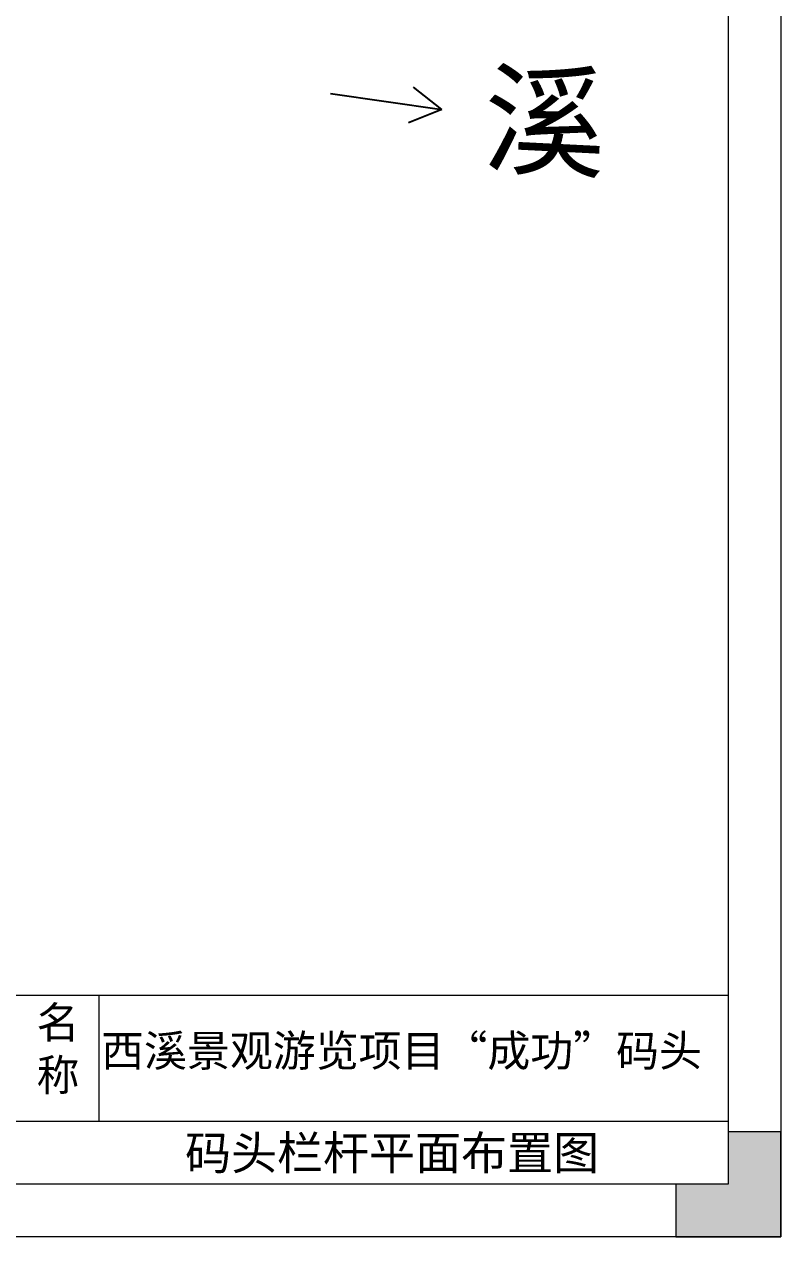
# Model space of a CAD drawing. Header units: millimetres. Extents: x 4 to 2106212, y -117026 to 198097.
# Drawn here: x 1771278 to 1796513, y 86526 to 126967 of the extents above; entities that cross this region are included whole.
import ezdxf
from ezdxf.enums import TextEntityAlignment as Align

# ---------------------------------------------------------------- set-up
doc = ezdxf.new("R2010")
doc.units = ezdxf.units.MM
doc.layers.add('图框', color=7, linetype='Continuous', lineweight=13)
doc.layers.add('文本', color=3, linetype='Continuous', lineweight=13)
doc.layers.add('粗实线', color=7, linetype='Continuous')
doc.styles.add('Arial', font='arial.ttf')
doc.styles.get("Standard").update_dxf_attribs({"font": 'arial.ttf'})
doc.styles.add('宋体', font='')
doc.styles.get('宋体').set_extended_font_data('SimSun')

# ---------------------------------------------------------------- blocks, each defined once
blk = doc.blocks.new('jytkjyk')
at = {"layer": '粗实线', "color": 252, "linetype": 'Continuous'}
for p, q in [((555214, 124652, 100000), (558926, 124125, 100000)), ((558926, 124125, 100000), (557982, 124865, 100000)), ((558926, 124125, 100000), (557813, 123677, 100000))]:
    blk.add_line(p, q, dxfattribs=at)
at = {"layer": '粗实线', "color": 252, "linetype": 'Continuous', "style": '宋体'}
blk.add_text('溪', height=3000, rotation=357.1643, dxfattribs=at).set_placement((562382, 123781, 100000), align=Align.MIDDLE)
blk = doc.blocks.new('GW-TK')
at = {"layer": '图框', "linetype": 'Continuous', "lineweight": 0}
h = blk.add_hatch(color=256, dxfattribs=at)
h.dxf.hatch_style = 1
h.paths.add_polyline_path([(927603.55, 464418.01), (927603.55, 464428.01), (927598.55, 464428.01), (927598.55, 464423.01), (927593.55, 464423.01), (927593.55, 464418.01)])
at = {"layer": '图框', "linetype": 'Continuous'}
for p, q in [((927538.55, 464441.02), (927538.55, 464429.01)), ((927383.55, 464429.01), (927598.55, 464429.01))]:
    blk.add_line(p, q, dxfattribs=at)
at = {"layer": '图框'}
for points in [[(927183.55, 464715.01), (927603.55, 464715.01), (927603.55, 464418.01), (927183.55, 464418.01)], [(927188.55, 464710.01), (927598.55, 464710.01), (927598.55, 464423.01), (927188.55, 464423.01)]]:
    blk.add_lwpolyline(points, close=True, dxfattribs=at)
at = {"layer": '图框', "linetype": 'Continuous'}
blk.add_lwpolyline([(927383.55, 464441.02), (927598.55, 464441.02)], dxfattribs=at)
at = {"layer": '图框', "linetype": 'Continuous', "lineweight": 0}
blk.add_lwpolyline([(927598.55, 464428.01), (927598.55, 464423.01), (927593.55, 464423.01), (927593.55, 464418.01), (927603.55, 464418.01), (927603.55, 464428.01)], close=True, dxfattribs=at)
at = {"layer": '图框', "linetype": 'Continuous', "insert": (927532.62, 464439.93), "char_height": 3, "attachment_point": 1}
blk.add_mtext_dynamic_manual_height_columns('{\\fSimSun|b0|i0|c134|p2;名 称}', width=5.2119, gutter_width=17.5, heights=[0], dxfattribs=at)
at = {"layer": '图框', "color": 3, "linetype": 'Continuous', "insert": (927538.77, 464437.24), "char_height": 3, "attachment_point": 1}
blk.add_mtext_dynamic_manual_height_columns('\\pt9;{\\fSimSun|b0|i0|c134|p2;西溪景观游览项目“成功”码头}', width=60.0149, gutter_width=17.5, heights=[0], dxfattribs=at)

msp = doc.modelspace()

# ---------------------------------------------------------------- block references
at = {"xscale": 350, "yscale": 350, "zscale": 350}
msp.add_blockref('GW-TK', (-322864729.1163, -162459777.5503), dxfattribs=at)
msp.add_blockref('jytkjyk', (1226278.7681, -0.0014, 0.001))

# ---------------------------------------------------------------- texts
at = {"layer": '文本', "color": 7, "style": 'Arial'}
msp.add_text('码头栏杆平面布置图', height=1125, dxfattribs=at).set_placement((1776642.3482, 89323.3762), align=Align.MIDDLE_LEFT)

doc.saveas('drawing.dxf')
